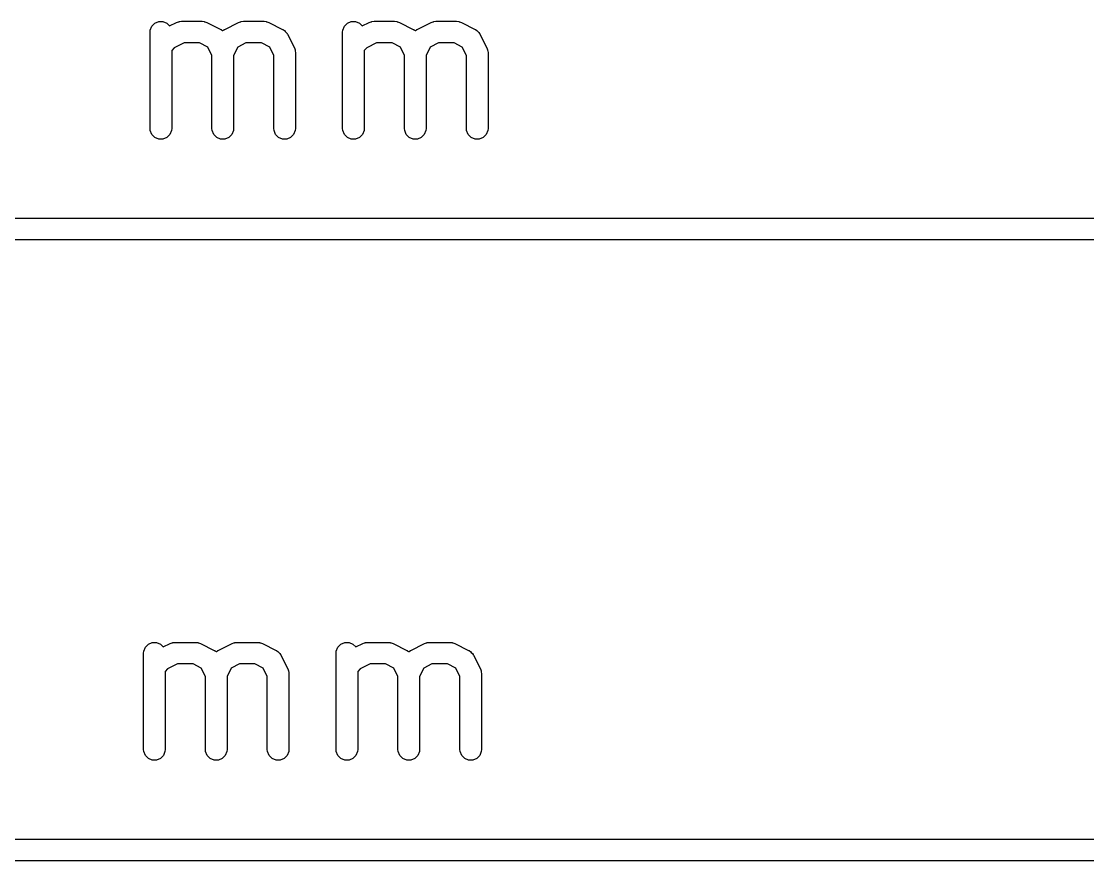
# Model space of a CAD drawing. Header units: inches. Extents: x 5.01 to 6.93, y -5.96 to -2.38.
# Drawn here: x 6.1369 to 6.4276, y -5.9337 to -5.7049 of the extents above; entities that cross this region are included whole.
import ezdxf

# ---------------------------------------------------------------- set-up
doc = ezdxf.new("R2010")
doc.units = ezdxf.units.IN
doc.header["$MEASUREMENT"] = 0
doc.layers.add('F.Silkscreen', color=41, linetype='CONTINUOUS', true_color=0xf2eda1)

msp = doc.modelspace()

# ---------------------------------------------------------------- linework, layer by layer
at = {"layer": 'F.Silkscreen', "linetype": 'CONTINUOUS'}
for p, q in [((6.17203, -5.70728), (6.17247, -5.70622)), ((6.17247, -5.70622), (6.17329, -5.7054)), ((6.17329, -5.7054), (6.17435, -5.70496)), ((6.17435, -5.70496), (6.1755, -5.70496)), ((6.1755, -5.70496), (6.17657, -5.7054)), ((6.17657, -5.7054), (6.17733, -5.70617)), ((6.17733, -5.70617), (6.17923, -5.70522)), ((6.17923, -5.70522), (6.17977, -5.70501)), ((6.17977, -5.70501), (6.17988, -5.705)), ((6.17988, -5.705), (6.17998, -5.70496)), ((6.17998, -5.70496), (6.18055, -5.7049)), ((6.18055, -5.7049), (6.18618, -5.7049)), ((6.18618, -5.7049), (6.18675, -5.70496)), ((6.18675, -5.70496), (6.18685, -5.705)), ((6.18685, -5.705), (6.18696, -5.70501)), ((6.18696, -5.70501), (6.1875, -5.70522)), ((6.1875, -5.70522), (6.19125, -5.70709)), ((6.19236, -5.70709), (6.19611, -5.70522)), ((6.19611, -5.70522), (6.19665, -5.70501)), ((6.19665, -5.70501), (6.19675, -5.705)), ((6.19675, -5.705), (6.19685, -5.70496)), ((6.19685, -5.70496), (6.19743, -5.7049)), ((6.19743, -5.7049), (6.20305, -5.7049)), ((6.20305, -5.7049), (6.20363, -5.70496)), ((6.20363, -5.70496), (6.20372, -5.705)), ((6.20372, -5.705), (6.20383, -5.70501)), ((6.20383, -5.70501), (6.20437, -5.70522)), ((6.20437, -5.70522), (6.20812, -5.70709)), ((6.22453, -5.70728), (6.22497, -5.70622)), ((6.22497, -5.70622), (6.22578, -5.7054)), ((6.22578, -5.7054), (6.22685, -5.70496)), ((6.22685, -5.70496), (6.228, -5.70496)), ((6.228, -5.70496), (6.22906, -5.7054)), ((6.22906, -5.7054), (6.22983, -5.70617)), ((6.22983, -5.70617), (6.23173, -5.70522)), ((6.23173, -5.70522), (6.23227, -5.70501)), ((6.23227, -5.70501), (6.23237, -5.705)), ((6.23237, -5.705), (6.23247, -5.70496)), ((6.23247, -5.70496), (6.23305, -5.7049)), ((6.23305, -5.7049), (6.23867, -5.7049)), ((6.23867, -5.7049), (6.23925, -5.70496)), ((6.23925, -5.70496), (6.23934, -5.705)), ((6.23934, -5.705), (6.23945, -5.70501)), ((6.23945, -5.70501), (6.23999, -5.70522)), ((6.23999, -5.70522), (6.24374, -5.70709)), ((6.24485, -5.70709), (6.2486, -5.70522)), ((6.2486, -5.70522), (6.24914, -5.70501)), ((6.24914, -5.70501), (6.24925, -5.705)), ((6.24925, -5.705), (6.24934, -5.70496)), ((6.24934, -5.70496), (6.24992, -5.7049)), ((6.24992, -5.7049), (6.25554, -5.7049)), ((6.25554, -5.7049), (6.25612, -5.70496)), ((6.25612, -5.70496), (6.25622, -5.705)), ((6.25622, -5.705), (6.25632, -5.70501)), ((6.25632, -5.70501), (6.25686, -5.70522)), ((6.25686, -5.70522), (6.26061, -5.70709)), ((6.17198, -5.70786), (6.17203, -5.70728)), ((6.17198, -5.7341), (6.17198, -5.70786)), ((6.19125, -5.70709), (6.19134, -5.70715)), ((6.19134, -5.70715), (6.19139, -5.70717)), ((6.19139, -5.70717), (6.19145, -5.70722)), ((6.19145, -5.70722), (6.19174, -5.7074)), ((6.19174, -5.7074), (6.1918, -5.70747)), ((6.1918, -5.70747), (6.19187, -5.7074)), ((6.19187, -5.7074), (6.19216, -5.70722)), ((6.19216, -5.70722), (6.19221, -5.70717)), ((6.19221, -5.70717), (6.19226, -5.70715)), ((6.19226, -5.70715), (6.19236, -5.70709)), ((6.20812, -5.70709), (6.20822, -5.70715)), ((6.20822, -5.70715), (6.20826, -5.70717)), ((6.20826, -5.70717), (6.20832, -5.70722)), ((6.20832, -5.70722), (6.20861, -5.7074)), ((6.20861, -5.7074), (6.20885, -5.70768)), ((6.20885, -5.70768), (6.20913, -5.70792)), ((6.20913, -5.70792), (6.20932, -5.70821)), ((6.20932, -5.70821), (6.20936, -5.70827)), ((6.20936, -5.70827), (6.20938, -5.70831)), ((6.20938, -5.70831), (6.20944, -5.70841)), ((6.20944, -5.70841), (6.21132, -5.71216)), ((6.22447, -5.70786), (6.22453, -5.70728)), ((6.22447, -5.7341), (6.22447, -5.70786)), ((6.24374, -5.70709), (6.24384, -5.70715)), ((6.24384, -5.70715), (6.24388, -5.70717)), ((6.24388, -5.70717), (6.24394, -5.70722)), ((6.24394, -5.70722), (6.24423, -5.7074)), ((6.24423, -5.7074), (6.24429, -5.70747)), ((6.24429, -5.70747), (6.24436, -5.7074)), ((6.24436, -5.7074), (6.24465, -5.70722)), ((6.24465, -5.70722), (6.24471, -5.70717)), ((6.24471, -5.70717), (6.24475, -5.70715)), ((6.24475, -5.70715), (6.24485, -5.70709)), ((6.26061, -5.70709), (6.26071, -5.70715)), ((6.26071, -5.70715), (6.26076, -5.70717)), ((6.26076, -5.70717), (6.26081, -5.70722)), ((6.26081, -5.70722), (6.2611, -5.7074)), ((6.2611, -5.7074), (6.26135, -5.70768)), ((6.26135, -5.70768), (6.26163, -5.70792)), ((6.26163, -5.70792), (6.26181, -5.70821)), ((6.26181, -5.70821), (6.26186, -5.70827)), ((6.26186, -5.70827), (6.26187, -5.70831)), ((6.26187, -5.70831), (6.26193, -5.70841)), ((6.26193, -5.70841), (6.26381, -5.71216)), ((6.17855, -5.71216), (6.17788, -5.71283)), ((6.18125, -5.71081), (6.17855, -5.71216)), ((6.18548, -5.71081), (6.18125, -5.71081)), ((6.18773, -5.71193), (6.18548, -5.71081)), ((6.18885, -5.71418), (6.18773, -5.71193)), ((6.19588, -5.71193), (6.19475, -5.71418)), ((6.19812, -5.71081), (6.19588, -5.71193)), ((6.20235, -5.71081), (6.19812, -5.71081)), ((6.2046, -5.71193), (6.20235, -5.71081)), ((6.20572, -5.71418), (6.2046, -5.71193)), ((6.21132, -5.71216), (6.21152, -5.7127)), ((6.23105, -5.71216), (6.23037, -5.71283)), ((6.23374, -5.71081), (6.23105, -5.71216)), ((6.23797, -5.71081), (6.23374, -5.71081)), ((6.24022, -5.71193), (6.23797, -5.71081)), ((6.24134, -5.71418), (6.24022, -5.71193)), ((6.24837, -5.71193), (6.24725, -5.71418)), ((6.25062, -5.71081), (6.24837, -5.71193)), ((6.25485, -5.71081), (6.25062, -5.71081)), ((6.25709, -5.71193), (6.25485, -5.71081)), ((6.25822, -5.71418), (6.25709, -5.71193)), ((6.26381, -5.71216), (6.26402, -5.7127)), ((6.17788, -5.71283), (6.17788, -5.7341)), ((6.18885, -5.7341), (6.18885, -5.71418)), ((6.19475, -5.71418), (6.19475, -5.7341)), ((6.20572, -5.7341), (6.20572, -5.71418)), ((6.21152, -5.7127), (6.21153, -5.71281)), ((6.21153, -5.71281), (6.21157, -5.71291)), ((6.21157, -5.71291), (6.21163, -5.71348)), ((6.21163, -5.71348), (6.21163, -5.7341)), ((6.23037, -5.71283), (6.23037, -5.7341)), ((6.24134, -5.7341), (6.24134, -5.71418)), ((6.24725, -5.71418), (6.24725, -5.7341)), ((6.25822, -5.7341), (6.25822, -5.71418)), ((6.26402, -5.7127), (6.26402, -5.71281)), ((6.26402, -5.71281), (6.26406, -5.71291)), ((6.26406, -5.71291), (6.26412, -5.71348)), ((6.26412, -5.71348), (6.26412, -5.7341)), ((6.17203, -5.73468), (6.17198, -5.7341)), ((6.17247, -5.73574), (6.17203, -5.73468)), ((6.17782, -5.73468), (6.17738, -5.73574)), ((6.17788, -5.7341), (6.17782, -5.73468)), ((6.18891, -5.73468), (6.18885, -5.7341)), ((6.18935, -5.73574), (6.18891, -5.73468)), ((6.1947, -5.73468), (6.19426, -5.73574)), ((6.19475, -5.7341), (6.1947, -5.73468)), ((6.20578, -5.73468), (6.20572, -5.7341)), ((6.20622, -5.73574), (6.20578, -5.73468)), ((6.21157, -5.73468), (6.21113, -5.73574)), ((6.21163, -5.7341), (6.21157, -5.73468)), ((6.22453, -5.73468), (6.22447, -5.7341)), ((6.22497, -5.73574), (6.22453, -5.73468)), ((6.23032, -5.73468), (6.22988, -5.73574)), ((6.23037, -5.7341), (6.23032, -5.73468)), ((6.2414, -5.73468), (6.24134, -5.7341)), ((6.24184, -5.73574), (6.2414, -5.73468)), ((6.24719, -5.73468), (6.24675, -5.73574)), ((6.24725, -5.7341), (6.24719, -5.73468)), ((6.25827, -5.73468), (6.25822, -5.7341)), ((6.25871, -5.73574), (6.25827, -5.73468)), ((6.26406, -5.73468), (6.26362, -5.73574)), ((6.26412, -5.7341), (6.26406, -5.73468)), ((6.17329, -5.73656), (6.17247, -5.73574)), ((6.17435, -5.737), (6.17329, -5.73656)), ((6.1755, -5.737), (6.17435, -5.737)), ((6.17657, -5.73656), (6.1755, -5.737)), ((6.17738, -5.73574), (6.17657, -5.73656)), ((6.19016, -5.73656), (6.18935, -5.73574)), ((6.19123, -5.737), (6.19016, -5.73656)), ((6.19238, -5.737), (6.19123, -5.737)), ((6.19344, -5.73656), (6.19238, -5.737)), ((6.19426, -5.73574), (6.19344, -5.73656)), ((6.20703, -5.73656), (6.20622, -5.73574)), ((6.2081, -5.737), (6.20703, -5.73656)), ((6.20925, -5.737), (6.2081, -5.737)), ((6.21031, -5.73656), (6.20925, -5.737)), ((6.21113, -5.73574), (6.21031, -5.73656)), ((6.22578, -5.73656), (6.22497, -5.73574)), ((6.22685, -5.737), (6.22578, -5.73656)), ((6.228, -5.737), (6.22685, -5.737)), ((6.22906, -5.73656), (6.228, -5.737)), ((6.22988, -5.73574), (6.22906, -5.73656)), ((6.24265, -5.73656), (6.24184, -5.73574)), ((6.24372, -5.737), (6.24265, -5.73656)), ((6.24487, -5.737), (6.24372, -5.737)), ((6.24594, -5.73656), (6.24487, -5.737)), ((6.24675, -5.73574), (6.24594, -5.73656)), ((6.25953, -5.73656), (6.25871, -5.73574)), ((6.26059, -5.737), (6.25953, -5.73656)), ((6.26174, -5.737), (6.26059, -5.737)), ((6.26281, -5.73656), (6.26174, -5.737)), ((6.26362, -5.73574), (6.26281, -5.73656)), ((5.51196, -5.75852), (6.65042, -5.75852)), ((6.65042, -5.76443), (5.51196, -5.76443)), ((6.1707, -5.87551), (6.17152, -5.87469)), ((6.17152, -5.87469), (6.17258, -5.87425)), ((6.17258, -5.87425), (6.17373, -5.87425)), ((6.17373, -5.87425), (6.1748, -5.87469)), ((6.1748, -5.87469), (6.17556, -5.87546)), ((6.17556, -5.87546), (6.17746, -5.87451)), ((6.17746, -5.87451), (6.178, -5.8743)), ((6.178, -5.8743), (6.17811, -5.87429)), ((6.17811, -5.87429), (6.17821, -5.87425)), ((6.17821, -5.87425), (6.17878, -5.8742)), ((6.17878, -5.8742), (6.18441, -5.8742)), ((6.18441, -5.8742), (6.18498, -5.87425)), ((6.18498, -5.87425), (6.18508, -5.87429)), ((6.18508, -5.87429), (6.18519, -5.8743)), ((6.18519, -5.8743), (6.18573, -5.87451)), ((6.18573, -5.87451), (6.18948, -5.87638)), ((6.19058, -5.87638), (6.19433, -5.87451)), ((6.19433, -5.87451), (6.19487, -5.8743)), ((6.19487, -5.8743), (6.19498, -5.87429)), ((6.19498, -5.87429), (6.19508, -5.87425)), ((6.19508, -5.87425), (6.19565, -5.8742)), ((6.19565, -5.8742), (6.20128, -5.8742)), ((6.20128, -5.8742), (6.20185, -5.87425)), ((6.20185, -5.87425), (6.20195, -5.87429)), ((6.20195, -5.87429), (6.20206, -5.8743)), ((6.20206, -5.8743), (6.2026, -5.87451)), ((6.2026, -5.87451), (6.20635, -5.87638)), ((6.2232, -5.87551), (6.22401, -5.87469)), ((6.22401, -5.87469), (6.22507, -5.87425)), ((6.22507, -5.87425), (6.22623, -5.87425)), ((6.22623, -5.87425), (6.22729, -5.87469)), ((6.22729, -5.87469), (6.22805, -5.87546)), ((6.22805, -5.87546), (6.22995, -5.87451)), ((6.22995, -5.87451), (6.23049, -5.8743)), ((6.23049, -5.8743), (6.2306, -5.87429)), ((6.2306, -5.87429), (6.2307, -5.87425)), ((6.2307, -5.87425), (6.23127, -5.8742)), ((6.23127, -5.8742), (6.2369, -5.8742)), ((6.2369, -5.8742), (6.23747, -5.87425)), ((6.23747, -5.87425), (6.23757, -5.87429)), ((6.23757, -5.87429), (6.23768, -5.8743)), ((6.23768, -5.8743), (6.23822, -5.87451)), ((6.23822, -5.87451), (6.24197, -5.87638)), ((6.24308, -5.87638), (6.24683, -5.87451)), ((6.24683, -5.87451), (6.24737, -5.8743)), ((6.24737, -5.8743), (6.24747, -5.87429)), ((6.24747, -5.87429), (6.24757, -5.87425)), ((6.24757, -5.87425), (6.24815, -5.8742)), ((6.24815, -5.8742), (6.25377, -5.8742)), ((6.25377, -5.8742), (6.25435, -5.87425)), ((6.25435, -5.87425), (6.25445, -5.87429)), ((6.25445, -5.87429), (6.25455, -5.8743)), ((6.25455, -5.8743), (6.25509, -5.87451)), ((6.25509, -5.87451), (6.25884, -5.87638)), ((6.1702, -5.87715), (6.17026, -5.87657)), ((6.1702, -5.90339), (6.1702, -5.87715)), ((6.17026, -5.87657), (6.1707, -5.87551)), ((6.18948, -5.87638), (6.18957, -5.87644)), ((6.18957, -5.87644), (6.18962, -5.87646)), ((6.18962, -5.87646), (6.18967, -5.87651)), ((6.18967, -5.87651), (6.18997, -5.87669)), ((6.18997, -5.87669), (6.19003, -5.87676)), ((6.19003, -5.87676), (6.19009, -5.87669)), ((6.19009, -5.87669), (6.19039, -5.87651)), ((6.19039, -5.87651), (6.19044, -5.87646)), ((6.19044, -5.87646), (6.19049, -5.87644)), ((6.19049, -5.87644), (6.19058, -5.87638)), ((6.20635, -5.87638), (6.20644, -5.87644)), ((6.20644, -5.87644), (6.20649, -5.87646)), ((6.20649, -5.87646), (6.20655, -5.87651)), ((6.20655, -5.87651), (6.20684, -5.87669)), ((6.20684, -5.87669), (6.20708, -5.87697)), ((6.20708, -5.87697), (6.20736, -5.87721)), ((6.20736, -5.87721), (6.20754, -5.8775)), ((6.20754, -5.8775), (6.20759, -5.87756)), ((6.20759, -5.87756), (6.20761, -5.87761)), ((6.20761, -5.87761), (6.20767, -5.8777)), ((6.20767, -5.8777), (6.20954, -5.88145)), ((6.2227, -5.87715), (6.22275, -5.87657)), ((6.2227, -5.90339), (6.2227, -5.87715)), ((6.22275, -5.87657), (6.2232, -5.87551)), ((6.24197, -5.87638), (6.24207, -5.87644)), ((6.24207, -5.87644), (6.24211, -5.87646)), ((6.24211, -5.87646), (6.24217, -5.87651)), ((6.24217, -5.87651), (6.24246, -5.87669)), ((6.24246, -5.87669), (6.24252, -5.87676)), ((6.24252, -5.87676), (6.24259, -5.87669)), ((6.24259, -5.87669), (6.24288, -5.87651)), ((6.24288, -5.87651), (6.24294, -5.87646)), ((6.24294, -5.87646), (6.24298, -5.87644)), ((6.24298, -5.87644), (6.24308, -5.87638)), ((6.25884, -5.87638), (6.25894, -5.87644)), ((6.25894, -5.87644), (6.25898, -5.87646)), ((6.25898, -5.87646), (6.25904, -5.87651)), ((6.25904, -5.87651), (6.25933, -5.87669)), ((6.25933, -5.87669), (6.25957, -5.87697)), ((6.25957, -5.87697), (6.25985, -5.87721)), ((6.25985, -5.87721), (6.26004, -5.8775)), ((6.26004, -5.8775), (6.26009, -5.87756)), ((6.26009, -5.87756), (6.2601, -5.87761)), ((6.2601, -5.87761), (6.26016, -5.8777)), ((6.26016, -5.8777), (6.26204, -5.88145)), ((6.17948, -5.8801), (6.17678, -5.88145)), ((6.18371, -5.8801), (6.17948, -5.8801)), ((6.18595, -5.88122), (6.18371, -5.8801)), ((6.19635, -5.8801), (6.19411, -5.88122)), ((6.20058, -5.8801), (6.19635, -5.8801)), ((6.20283, -5.88122), (6.20058, -5.8801)), ((6.23197, -5.8801), (6.22927, -5.88145)), ((6.2362, -5.8801), (6.23197, -5.8801)), ((6.23845, -5.88122), (6.2362, -5.8801)), ((6.24884, -5.8801), (6.2466, -5.88122)), ((6.25307, -5.8801), (6.24884, -5.8801)), ((6.25532, -5.88122), (6.25307, -5.8801)), ((6.17678, -5.88145), (6.17611, -5.88212)), ((6.17611, -5.88212), (6.17611, -5.90339)), ((6.18708, -5.88347), (6.18595, -5.88122)), ((6.18708, -5.90339), (6.18708, -5.88347)), ((6.19411, -5.88122), (6.19298, -5.88347)), ((6.19298, -5.88347), (6.19298, -5.90339)), ((6.20395, -5.88347), (6.20283, -5.88122)), ((6.20395, -5.90339), (6.20395, -5.88347)), ((6.20954, -5.88145), (6.20975, -5.88199)), ((6.20975, -5.88199), (6.20976, -5.8821)), ((6.20976, -5.8821), (6.2098, -5.8822)), ((6.2098, -5.8822), (6.20986, -5.88277)), ((6.20986, -5.88277), (6.20986, -5.90339)), ((6.22927, -5.88145), (6.2286, -5.88212)), ((6.2286, -5.88212), (6.2286, -5.90339)), ((6.23957, -5.88347), (6.23845, -5.88122)), ((6.23957, -5.90339), (6.23957, -5.88347)), ((6.2466, -5.88122), (6.24548, -5.88347)), ((6.24548, -5.88347), (6.24548, -5.90339)), ((6.25644, -5.88347), (6.25532, -5.88122)), ((6.25644, -5.90339), (6.25644, -5.88347)), ((6.26204, -5.88145), (6.26224, -5.88199)), ((6.26224, -5.88199), (6.26225, -5.8821)), ((6.26225, -5.8821), (6.26229, -5.8822)), ((6.26229, -5.8822), (6.26235, -5.88277)), ((6.26235, -5.88277), (6.26235, -5.90339)), ((6.17026, -5.90397), (6.1702, -5.90339)), ((6.1707, -5.90504), (6.17026, -5.90397)), ((6.17605, -5.90397), (6.17561, -5.90504)), ((6.17611, -5.90339), (6.17605, -5.90397)), ((6.18713, -5.90397), (6.18708, -5.90339)), ((6.18757, -5.90504), (6.18713, -5.90397)), ((6.19293, -5.90397), (6.19248, -5.90504)), ((6.19298, -5.90339), (6.19293, -5.90397)), ((6.20401, -5.90397), (6.20395, -5.90339)), ((6.20445, -5.90504), (6.20401, -5.90397)), ((6.2098, -5.90397), (6.20936, -5.90504)), ((6.20986, -5.90339), (6.2098, -5.90397)), ((6.22275, -5.90397), (6.2227, -5.90339)), ((6.2232, -5.90504), (6.22275, -5.90397)), ((6.22855, -5.90397), (6.22811, -5.90504)), ((6.2286, -5.90339), (6.22855, -5.90397)), ((6.23963, -5.90397), (6.23957, -5.90339)), ((6.24007, -5.90504), (6.23963, -5.90397)), ((6.24542, -5.90397), (6.24498, -5.90504)), ((6.24548, -5.90339), (6.24542, -5.90397)), ((6.2565, -5.90397), (6.25644, -5.90339)), ((6.25694, -5.90504), (6.2565, -5.90397)), ((6.26229, -5.90397), (6.26185, -5.90504)), ((6.26235, -5.90339), (6.26229, -5.90397)), ((6.17152, -5.90585), (6.1707, -5.90504)), ((6.17258, -5.90629), (6.17152, -5.90585)), ((6.17373, -5.90629), (6.17258, -5.90629)), ((6.1748, -5.90585), (6.17373, -5.90629)), ((6.17561, -5.90504), (6.1748, -5.90585)), ((6.18839, -5.90585), (6.18757, -5.90504)), ((6.18945, -5.90629), (6.18839, -5.90585)), ((6.19061, -5.90629), (6.18945, -5.90629)), ((6.19167, -5.90585), (6.19061, -5.90629)), ((6.19248, -5.90504), (6.19167, -5.90585)), ((6.20526, -5.90585), (6.20445, -5.90504)), ((6.20633, -5.90629), (6.20526, -5.90585)), ((6.20748, -5.90629), (6.20633, -5.90629)), ((6.20854, -5.90585), (6.20748, -5.90629)), ((6.20936, -5.90504), (6.20854, -5.90585)), ((6.22401, -5.90585), (6.2232, -5.90504)), ((6.22507, -5.90629), (6.22401, -5.90585)), ((6.22623, -5.90629), (6.22507, -5.90629)), ((6.22729, -5.90585), (6.22623, -5.90629)), ((6.22811, -5.90504), (6.22729, -5.90585)), ((6.24088, -5.90585), (6.24007, -5.90504)), ((6.24195, -5.90629), (6.24088, -5.90585)), ((6.2431, -5.90629), (6.24195, -5.90629)), ((6.24416, -5.90585), (6.2431, -5.90629)), ((6.24498, -5.90504), (6.24416, -5.90585)), ((6.25776, -5.90585), (6.25694, -5.90504)), ((6.25882, -5.90629), (6.25776, -5.90585)), ((6.25997, -5.90629), (6.25882, -5.90629)), ((6.26104, -5.90585), (6.25997, -5.90629)), ((6.26185, -5.90504), (6.26104, -5.90585)), ((5.40093, -5.92781), (6.7579, -5.92781)), ((6.7579, -5.93372), (5.40093, -5.93372))]:
    msp.add_line(p, q, dxfattribs=at)

doc.saveas('drawing.dxf')
